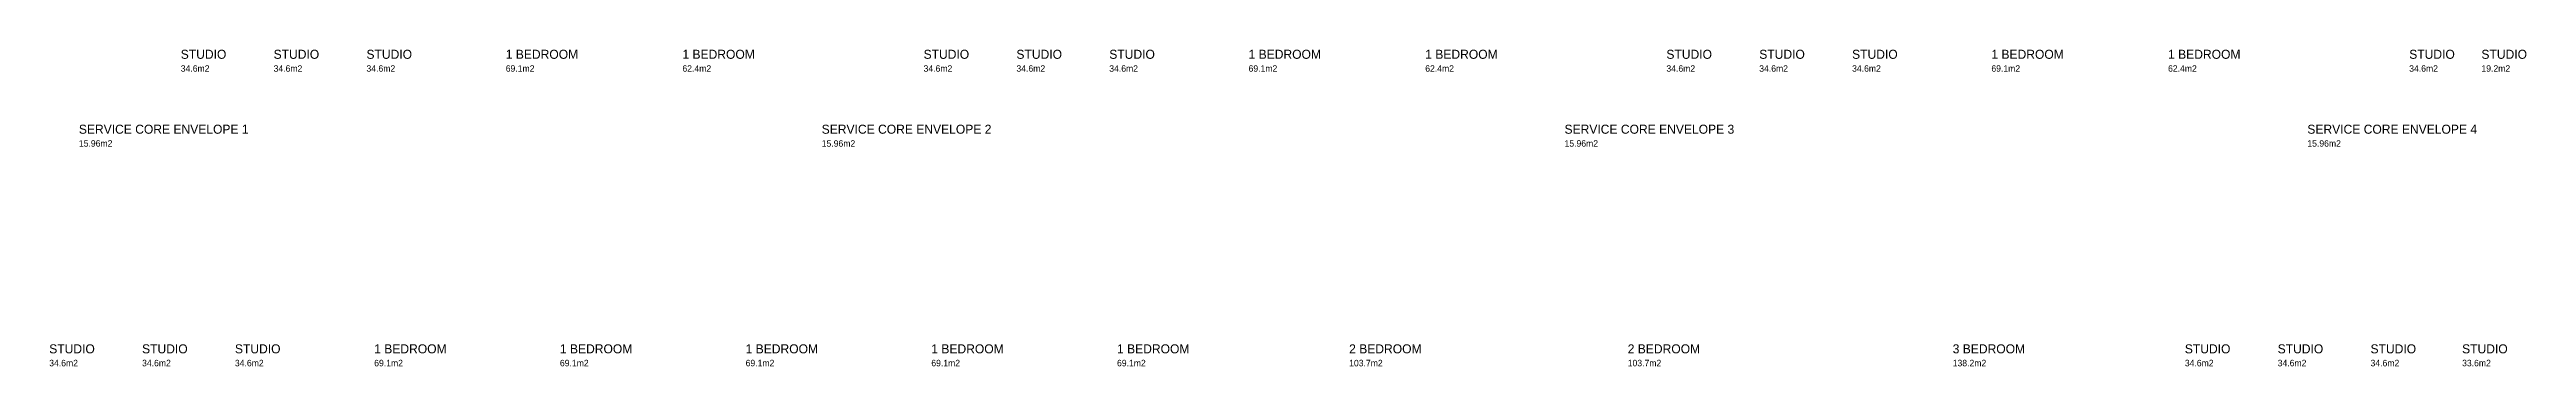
# Model space of a CAD drawing. Header units: metres. Extents: x 10.8 to 108.7, y -45.8 to 51.3.
# Drawn here: x 12.7 to 108.7, y -45.8 to -33.5 of the extents above.
import ezdxf

# ---------------------------------------------------------------- set-up
doc = ezdxf.new("R2010")
doc.units = ezdxf.units.M
doc.layers.add('A-TEXT', color=3, linetype='Continuous')

msp = doc.modelspace()

# ---------------------------------------------------------------- texts
at = {"layer": 'A-TEXT'}
for s, height, p in [('STUDIO', 0.35, (17.75, -33.9)), ('STUDIO', 0.35, (21.35, -33.9)), ('STUDIO', 0.35, (24.95, -33.9)), ('1 BEDROOM', 0.35, (30.35, -33.9)), ('1 BEDROOM', 0.35, (37.2, -33.9)), ('STUDIO', 0.35, (46.55, -33.9)), ('STUDIO', 0.35, (50.15, -33.9)), ('STUDIO', 0.35, (53.75, -33.9)), ('1 BEDROOM', 0.35, (59.15, -33.9)), ('1 BEDROOM', 0.35, (66, -33.9)), ('STUDIO', 0.35, (75.35, -33.9)), ('STUDIO', 0.35, (78.95, -33.9)), ('STUDIO', 0.35, (82.55, -33.9)), ('1 BEDROOM', 0.35, (87.95, -33.9)), ('1 BEDROOM', 0.35, (94.8, -33.9)), ('STUDIO', 0.35, (104.15, -33.9)), ('STUDIO', 0.35, (106.95, -33.9)), ('34.6m2', 0.25, (17.75, -34.4)), ('34.6m2', 0.25, (21.35, -34.4)), ('34.6m2', 0.25, (24.95, -34.4)), ('69.1m2', 0.25, (30.35, -34.4)), ('62.4m2', 0.25, (37.2, -34.4)), ('34.6m2', 0.25, (46.55, -34.4)), ('34.6m2', 0.25, (50.15, -34.4)), ('34.6m2', 0.25, (53.75, -34.4)), ('69.1m2', 0.25, (59.15, -34.4)), ('62.4m2', 0.25, (66, -34.4)), ('34.6m2', 0.25, (75.35, -34.4)), ('34.6m2', 0.25, (78.95, -34.4)), ('34.6m2', 0.25, (82.55, -34.4)), ('69.1m2', 0.25, (87.95, -34.4)), ('62.4m2', 0.25, (94.8, -34.4)), ('34.6m2', 0.25, (104.15, -34.4)), ('19.2m2', 0.25, (106.95, -34.4)), ('SERVICE CORE ENVELOPE 1', 0.35, (13.8, -36.8)), ('SERVICE CORE ENVELOPE 2', 0.35, (42.6, -36.8)), ('SERVICE CORE ENVELOPE 3', 0.35, (71.4, -36.8)), ('SERVICE CORE ENVELOPE 4', 0.35, (100.2, -36.8)), ('15.96m2', 0.25, (13.8, -37.3)), ('15.96m2', 0.25, (42.6, -37.3)), ('15.96m2', 0.25, (71.4, -37.3)), ('15.96m2', 0.25, (100.2, -37.3)), ('STUDIO', 0.35, (12.65, -45.3)), ('STUDIO', 0.35, (16.25, -45.3)), ('STUDIO', 0.35, (19.85, -45.3)), ('1 BEDROOM', 0.35, (25.25, -45.3)), ('1 BEDROOM', 0.35, (32.45, -45.3)), ('1 BEDROOM', 0.35, (39.65, -45.3)), ('1 BEDROOM', 0.35, (46.85, -45.3)), ('1 BEDROOM', 0.35, (54.05, -45.3)), ('2 BEDROOM', 0.35, (63.05, -45.3)), ('2 BEDROOM', 0.35, (73.85, -45.3)), ('3 BEDROOM', 0.35, (86.45, -45.3)), ('STUDIO', 0.35, (95.45, -45.3)), ('STUDIO', 0.35, (99.05, -45.3)), ('STUDIO', 0.35, (102.65, -45.3)), ('STUDIO', 0.35, (106.2, -45.3)), ('34.6m2', 0.25, (12.65, -45.8)), ('34.6m2', 0.25, (16.25, -45.8)), ('34.6m2', 0.25, (19.85, -45.8)), ('69.1m2', 0.25, (25.25, -45.8)), ('69.1m2', 0.25, (32.45, -45.8)), ('69.1m2', 0.25, (39.65, -45.8)), ('69.1m2', 0.25, (46.85, -45.8)), ('69.1m2', 0.25, (54.05, -45.8)), ('103.7m2', 0.25, (63.05, -45.8)), ('103.7m2', 0.25, (73.85, -45.8)), ('138.2m2', 0.25, (86.45, -45.8)), ('34.6m2', 0.25, (95.45, -45.8)), ('34.6m2', 0.25, (99.05, -45.8)), ('34.6m2', 0.25, (102.65, -45.8)), ('33.6m2', 0.25, (106.2, -45.8))]:
    msp.add_text(s, height=height, dxfattribs=at).set_placement(p)

doc.saveas('drawing.dxf')
